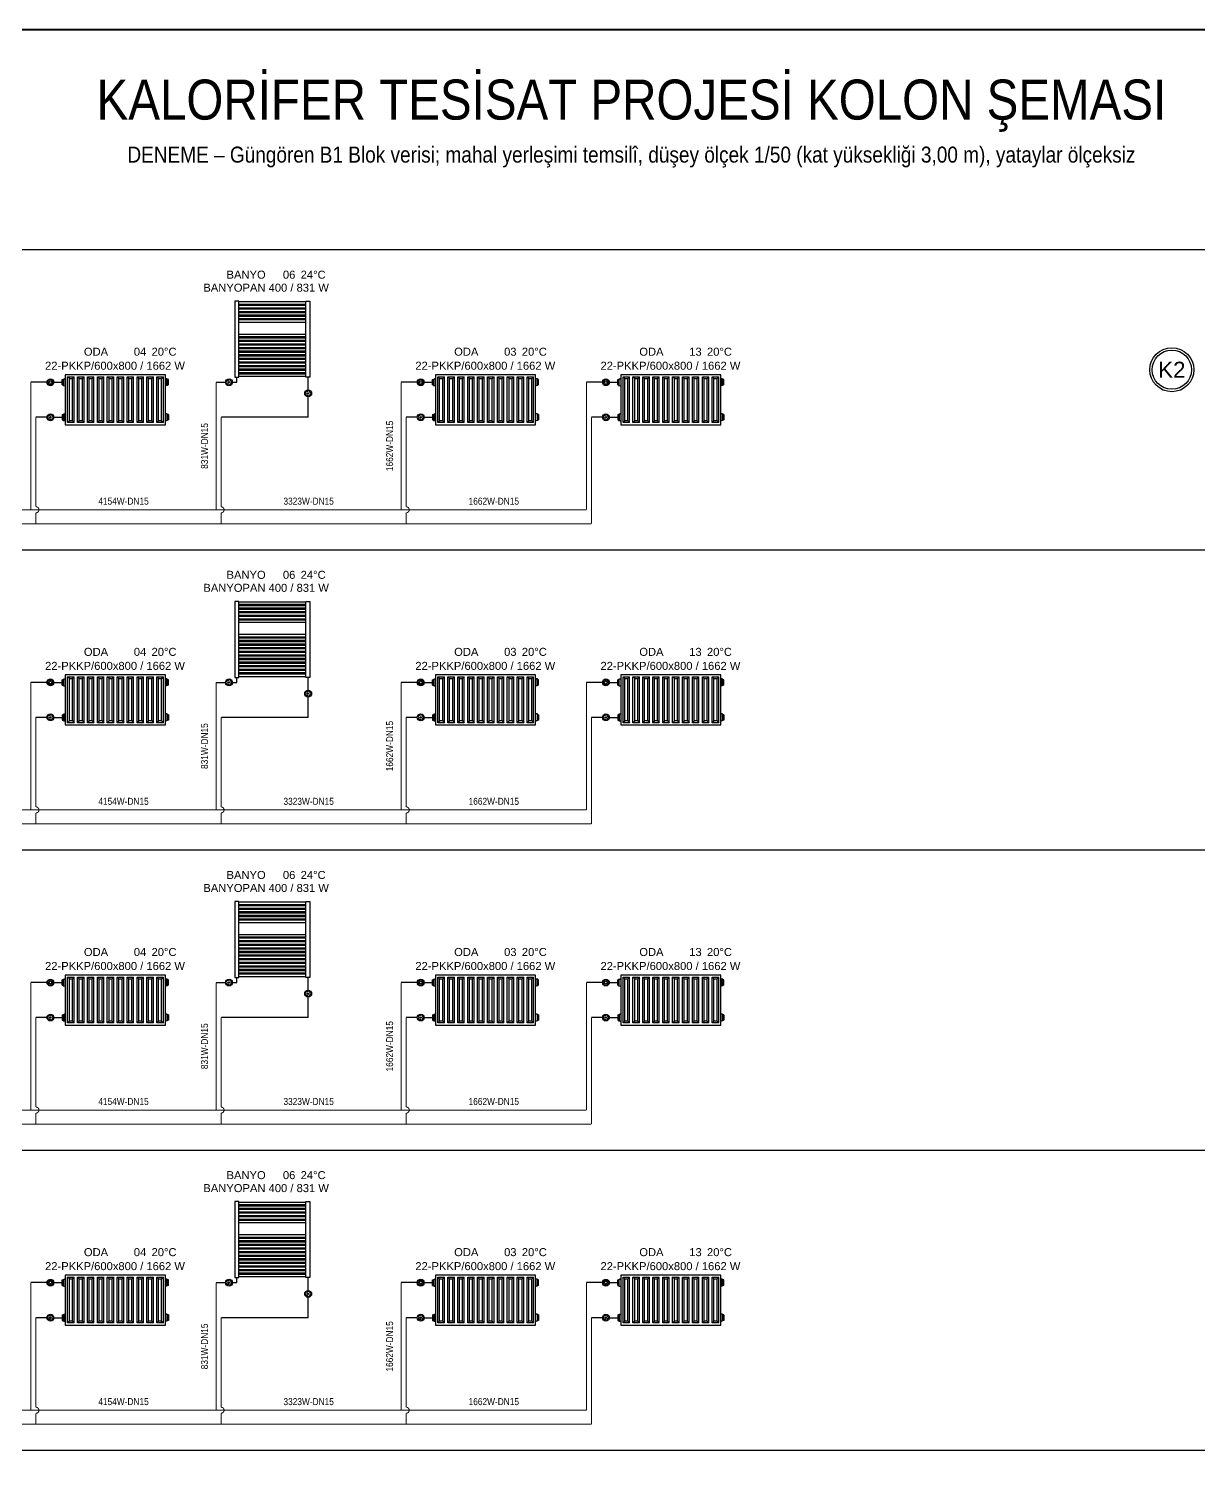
# Model space of a CAD drawing. Header units: centimetres. Extents: x -61 to 10101, y -10257 to 1521.
# Drawn here: x 2098 to 3267, y -3006 to -1579 of the extents above; entities that cross this region are included whole.
import ezdxf
from ezdxf.enums import TextEntityAlignment as Align

# ---------------------------------------------------------------- set-up
doc = ezdxf.new("R2010")
doc.units = ezdxf.units.CM
doc.linetypes.add('DASHED', pattern=[1.524, 1.27, -0.254])
doc.linetypes.add('ISITMA DONUS HATTI', pattern=[1.66, 1.57, -0.02, -0.07])
for name, color, linetype in [('MTY-ISITMA-DONUS-BORU', 30, 'ISITMA DONUS HATTI'), ('MTY-ISITMA-GIDIS-BORU', 10, 'Continuous'), ('MTY-RADYATÖR', 2, 'Continuous'), ('ROTAS-BASLIK', 7, 'Continuous'), ('ROTAS-CIHAZ', 135, 'Continuous'), ('ROTAS-DENEME', 1, 'Continuous'), ('ROTAS-ISITMA-CAP', 41, 'Continuous'), ('ROTAS-ISITMA-DONUS', 30, 'DASHED'), ('ROTAS-ISITMA-GIDIS', 10, 'Continuous'), ('ROTAS-KAT-BANDI', 8, 'Continuous'), ('ROTAS-MASKE', 7, 'Continuous'), ('ROTAS-PAFTA', 7, 'Continuous'), ('ROTAS-RADYATOR', 2, 'Continuous')]:
    doc.layers.add(name, color=color, linetype=linetype)
doc.styles.add('MTYCAPLT', font='arial.ttf', dxfattribs={"width": 0.65, "height": 1})
doc.styles.add('ROTAS', font='arial.ttf')

# ---------------------------------------------------------------- blocks, each defined once
blk = doc.blocks.new('MTY-RADYATOR KOLON')
at = {"layer": 'MTY-ISITMA-DONUS-BORU'}
for p, q in [((11, 22.5), (0, 22.5)), ((17.9, 22.5), (26.3, 22.5))]:
    blk.add_line(p, q, dxfattribs=at)
at = {"layer": 'MTY-ISITMA-GIDIS-BORU'}
for p, q in [((11, 57.5), (-5, 57.5)), ((17.9, 57.5), (26.3, 57.5))]:
    blk.add_line(p, q, dxfattribs=at)
at = {"layer": 'MTY-RADYATÖR', "color": 15}
for p, q in [((11.7, 57.5), (12.5, 57.5)), ((12.3, 58.4), (11.9, 58.5)), ((12.8, 59.1), (12.5, 59.4)), ((13.4, 60), (13.6, 59.6)), ((14.5, 60.2), (14.5, 59.4)), ((15.5, 60), (15.3, 59.6)), ((16.1, 59.1), (16.4, 59.4)), ((17.2, 57.5), (16.4, 57.5)), ((16.6, 58.4), (17, 58.5)), ((26.3, 60.2), (27.2, 60.2)), ((26.3, 58.8), (26.3, 60.2)), ((26.3, 58.8), (27.2, 58.8)), ((26.3, 56.2), (26.3, 58.8)), ((27.2, 60.2), (27.2, 60.7)), ((27.2, 60.7), (27.8, 60.7)), ((27.2, 58.8), (27.2, 60.2)), ((27.2, 56.2), (27.2, 58.8)), ((27.8, 60.9), (28.8, 61)), ((27.8, 60.7), (27.8, 60.9)), ((27.8, 54.3), (27.8, 60.7)), ((31.6, 17.2), (31.6, 63)), ((31.6, 63), (38.2, 63)), ((33.4, 61.3), (31.6, 63)), ((33.4, 19), (33.4, 61.3)), ((33.4, 61.3), (36.5, 61.3)), ((36.5, 61.3), (38.2, 63)), ((36.5, 19), (36.5, 61.3)), ((38.2, 17.2), (38.2, 63)), ((41.5, 17.2), (41.5, 63)), ((43.3, 61.3), (41.5, 63)), ((41.5, 63), (48.1, 63)), ((43.3, 19), (43.3, 61.3)), ((43.3, 61.3), (46.4, 61.3)), ((46.4, 61.3), (48.1, 63)), ((46.4, 19), (46.4, 61.3)), ((48.1, 17.2), (48.1, 63)), ((51.5, 17.2), (51.5, 63)), ((53.2, 61.3), (51.5, 63)), ((51.5, 63), (58, 63)), ((53.2, 19), (53.2, 61.3)), ((53.2, 61.3), (56.3, 61.3)), ((56.3, 61.3), (58, 63)), ((56.3, 19), (56.3, 61.3)), ((58, 17.2), (58, 63)), ((61.4, 17.2), (61.4, 63)), ((61.4, 63), (67.9, 63)), ((63.1, 61.3), (61.4, 63)), ((63.1, 19), (63.1, 61.3)), ((63.1, 61.3), (66.2, 61.3)), ((66.2, 61.3), (67.9, 63)), ((66.2, 19), (66.2, 61.3)), ((67.9, 17.2), (67.9, 63)), ((71.3, 17.2), (71.3, 63)), ((71.3, 63), (77.8, 63)), ((73, 61.3), (71.3, 63)), ((73, 19), (73, 61.3)), ((73, 61.3), (76.1, 61.3)), ((76.1, 61.3), (77.8, 63)), ((76.1, 19), (76.1, 61.3)), ((77.8, 17.2), (77.8, 63)), ((81.2, 17.2), (81.2, 63)), ((81.2, 63), (87.7, 63)), ((82.9, 61.3), (81.2, 63)), ((82.9, 19), (82.9, 61.3)), ((82.9, 61.3), (86, 61.3)), ((86, 61.3), (87.7, 63)), ((86, 19), (86, 61.3)), ((87.7, 17.2), (87.7, 63)), ((91.1, 17.2), (91.1, 63)), ((91.1, 63), (97.6, 63)), ((92.8, 61.3), (91.1, 63)), ((92.8, 19), (92.8, 61.3)), ((92.8, 61.3), (95.9, 61.3)), ((95.9, 61.3), (97.6, 63)), ((95.9, 19), (95.9, 61.3)), ((97.6, 17.2), (97.6, 63)), ((101, 17.2), (101, 63)), ((101, 63), (107.5, 63)), ((102.7, 61.3), (101, 63)), ((102.7, 19), (102.7, 61.3)), ((102.7, 61.3), (105.8, 61.3)), ((105.8, 61.3), (107.5, 63)), ((105.8, 19), (105.8, 61.3)), ((107.5, 17.2), (107.5, 63)), ((110.9, 17.2), (110.9, 63)), ((110.9, 63), (117.4, 63)), ((112.6, 61.3), (110.9, 63)), ((112.6, 19), (112.6, 61.3)), ((112.6, 61.3), (115.7, 61.3)), ((115.7, 61.3), (117.4, 63)), ((115.7, 19), (115.7, 61.3)), ((117.4, 17.2), (117.4, 63)), ((120.8, 17.2), (120.8, 63)), ((120.8, 63), (127.3, 63)), ((122.5, 61.3), (120.8, 63)), ((122.5, 19), (122.5, 61.3)), ((122.5, 61.3), (125.6, 61.3)), ((125.6, 61.3), (127.3, 63)), ((125.6, 19), (125.6, 61.3)), ((127.3, 17.2), (127.3, 63)), ((130.8, 60.9), (129.8, 61)), ((130.8, 60.7), (130.8, 60.9)), ((130.8, 54.3), (130.8, 60.7)), ((131.4, 60.7), (130.8, 60.7)), ((131.4, 60.2), (131.4, 60.7)), ((132.3, 60.2), (131.4, 60.2)), ((131.4, 58.8), (131.4, 60.2)), ((132.3, 58.8), (131.4, 58.8)), ((131.4, 56.2), (131.4, 58.8)), ((132.3, 58.8), (132.3, 60.2)), ((132.3, 56.2), (132.3, 58.8)), ((12.3, 56.6), (11.9, 56.5)), ((12.8, 55.9), (12.5, 55.6)), ((13.4, 55), (13.6, 55.4)), ((14.5, 54.8), (14.5, 55.6)), ((15.5, 55), (15.3, 55.4)), ((16.1, 55.9), (16.4, 55.6)), ((16.6, 56.6), (17, 56.5)), ((26.3, 56.2), (27.2, 56.2)), ((26.3, 54.8), (26.3, 56.2)), ((26.3, 54.8), (27.2, 54.8)), ((27.2, 54.8), (27.2, 56.2)), ((27.2, 54.3), (27.2, 54.8)), ((27.2, 54.3), (27.8, 54.3)), ((27.8, 54.1), (27.8, 54.3)), ((27.8, 54.1), (28.8, 54)), ((130.8, 54.1), (129.8, 54)), ((131.4, 54.3), (130.8, 54.3)), ((130.8, 54.1), (130.8, 54.3)), ((132.3, 56.2), (131.4, 56.2)), ((131.4, 54.8), (131.4, 56.2)), ((132.3, 54.8), (131.4, 54.8)), ((131.4, 54.3), (131.4, 54.8)), ((132.3, 54.8), (132.3, 56.2)), ((15.2, 22.5), (13.8, 22.5)), ((26.3, 25.2), (27.2, 25.2)), ((26.3, 25.2), (26.3, 23.8)), ((26.3, 23.8), (27.2, 23.8)), ((26.3, 23.8), (26.3, 21.2)), ((26.3, 21.2), (27.2, 21.2)), ((26.3, 21.2), (26.3, 19.8)), ((26.3, 19.8), (27.2, 19.8)), ((27.2, 25.7), (27.8, 25.7)), ((27.2, 25.7), (27.2, 25.2)), ((27.2, 25.2), (27.2, 23.8)), ((27.2, 23.8), (27.2, 21.2)), ((27.2, 21.2), (27.2, 19.8)), ((27.2, 19.8), (27.2, 19.3)), ((27.2, 19.3), (27.8, 19.3)), ((27.8, 25.9), (28.8, 26)), ((27.8, 25.9), (27.8, 25.7)), ((27.8, 25.7), (27.8, 19.3)), ((27.8, 19.3), (27.8, 19.1)), ((27.8, 19.1), (28.8, 19)), ((33.4, 19), (31.6, 17.2)), ((38.2, 17.2), (31.6, 17.2)), ((36.5, 19), (33.4, 19)), ((36.5, 19), (38.2, 17.2)), ((43.3, 19), (41.5, 17.2)), ((48.1, 17.2), (41.5, 17.2)), ((46.4, 19), (43.3, 19)), ((46.4, 19), (48.1, 17.2)), ((53.2, 19), (51.5, 17.2)), ((58, 17.2), (51.5, 17.2)), ((56.3, 19), (53.2, 19)), ((56.3, 19), (58, 17.2)), ((63.1, 19), (61.4, 17.2)), ((67.9, 17.2), (61.4, 17.2)), ((66.2, 19), (63.1, 19)), ((66.2, 19), (67.9, 17.2)), ((73, 19), (71.3, 17.2)), ((77.8, 17.2), (71.3, 17.2)), ((76.1, 19), (73, 19)), ((76.1, 19), (77.8, 17.2)), ((82.9, 19), (81.2, 17.2)), ((87.7, 17.2), (81.2, 17.2)), ((86, 19), (82.9, 19)), ((86, 19), (87.7, 17.2)), ((92.8, 19), (91.1, 17.2)), ((97.6, 17.2), (91.1, 17.2)), ((95.9, 19), (92.8, 19)), ((95.9, 19), (97.6, 17.2)), ((102.7, 19), (101, 17.2)), ((107.5, 17.2), (101, 17.2)), ((105.8, 19), (102.7, 19)), ((105.8, 19), (107.5, 17.2)), ((112.6, 19), (110.9, 17.2)), ((117.4, 17.2), (110.9, 17.2)), ((115.7, 19), (112.6, 19)), ((115.7, 19), (117.4, 17.2)), ((122.5, 19), (120.8, 17.2)), ((127.3, 17.2), (120.8, 17.2)), ((125.6, 19), (122.5, 19)), ((125.6, 19), (127.3, 17.2)), ((130.8, 25.9), (129.8, 26)), ((130.8, 19.1), (129.8, 19)), ((130.8, 25.9), (130.8, 25.7)), ((130.8, 25.7), (130.8, 19.3)), ((131.4, 25.7), (130.8, 25.7)), ((130.8, 19.3), (130.8, 19.1)), ((131.4, 19.3), (130.8, 19.3)), ((131.4, 25.7), (131.4, 25.2)), ((132.3, 25.2), (131.4, 25.2)), ((131.4, 25.2), (131.4, 23.8)), ((132.3, 23.8), (131.4, 23.8)), ((131.4, 23.8), (131.4, 21.2)), ((132.3, 21.2), (131.4, 21.2)), ((131.4, 21.2), (131.4, 19.8)), ((132.3, 19.8), (131.4, 19.8)), ((131.4, 19.8), (131.4, 19.3)), ((132.3, 25.2), (132.3, 23.8)), ((132.3, 23.8), (132.3, 21.2)), ((132.3, 21.2), (132.3, 19.8))]:
    blk.add_line(p, q, dxfattribs=at)
blk.add_lwpolyline([(129.3, 65), (29.3, 65), (29.3, 15), (129.3, 15)], close=True, dxfattribs=at)
for centre, radius in [((14.5, 57.5), 3.45), ((14.5, 57.5), 2.72), ((14.5, 57.5), 1.41), ((14.5, 22.5), 3.45), ((14.5, 22.5), 0.697)]:
    blk.add_circle(centre, radius, dxfattribs=at)
for centre, radius, start, end in [((28.7, 61.6), 0.575, 274, 350), ((129.8, 61.6), 0.575, 190, 266), ((28.7, 53.4), 0.575, 10, 86), ((129.8, 53.4), 0.575, 94, 170), ((12.6, 23.9), 0.622, 108, 180), ((10.3, 22.5), 2.15, 320.2532, 39.7468), ((12.6, 21.1), 0.622, 180, 252), ((12.5, 28.5), 4.01, 267.9571, 308.0429), ((13.1, 18.2), 2.44, 37.6114, 106.3886), ((15.2, 24.7), 0.622, 36, 108), ((15.2, 20.3), 0.622, 252, 324), ((18.5, 25.4), 2.8, 186.5365, 245.4635), ((18.3, 19.7), 2.6, 112.1116, 175.8884), ((16.8, 22.5), 0.622, 324, 36), ((28.7, 26.6), 0.575, 274, 350), ((28.7, 18.4), 0.575, 10, 86), ((129.8, 26.6), 0.575, 190, 266), ((129.8, 18.4), 0.575, 94, 170)]:
    blk.add_arc(centre, radius, start, end, dxfattribs=at)
at = {"layer": 'MTY-RADYATÖR', "color": 2, "style": 'MTYCAPLT', "width": 0.65}
for tag, p, height in [('MAHAL_001', (63.5, 86), 10), ('RAD_001', (69.6, 72.5), 10), ('NO_001', (33.9, 42.2), 15), ('DERECE_001', (86.3, 32.4), 10)]:
    blk.add_attdef(tag, p, '', height=height, dxfattribs=at)
blk = doc.blocks.new('MTY-RADYATÖR BANYOPAN KOLON')
at = {"layer": 'MTY-ISITMA-DONUS-BORU'}
for p, q in [((87, 49.7), (87, 62.5)), ((87, 22.5), (87, 42.8)), ((87, 22.5), (0, 22.5))]:
    blk.add_line(p, q, dxfattribs=at)
at = {"layer": 'MTY-ISITMA-GIDIS-BORU'}
for p, q in [((-5, 57.5), (4.6, 57.5)), ((11.5, 57.5), (15.7, 57.5)), ((15.7, 57.5), (15.7, 62.5))]:
    blk.add_line(p, q, dxfattribs=at)
at = {"layer": 'MTY-RADYATÖR', "color": 15}
for p, q in [((8.7, 57.5), (7.3, 57.5)), ((87.7, 46.3), (86.3, 46.3))]:
    blk.add_line(p, q, dxfattribs=at)
at = {"layer": 'MTY-RADYATÖR', "color": 15, "linetype": 'ByBlock'}
for points in [[(13.7, 138.5), (13.7, 62.5)], [(17.7, 138.5), (13.7, 138.5)], [(17.7, 62.5), (17.7, 138.5)], [(84.7, 137.7), (17.7, 137.7)], [(84.7, 135.2), (17.7, 135.2)], [(84.7, 134.1), (17.7, 134.1)], [(84.7, 131.6), (17.7, 131.6)], [(84.7, 130.5), (17.7, 130.5)], [(84.7, 62.5), (84.7, 138.5)], [(84.7, 138.5), (88.7, 138.5)], [(88.7, 138.5), (88.7, 62.5)], [(84.7, 128), (17.7, 128)], [(84.7, 126.9), (17.7, 126.9)], [(84.7, 124.4), (17.7, 124.4)], [(84.7, 123.3), (17.7, 123.3)], [(84.7, 120.8), (17.7, 120.8)], [(84.7, 119.7), (17.7, 119.7)], [(84.7, 117.2), (17.7, 117.2)], [(84.7, 105.3), (17.7, 105.3)], [(84.7, 102.8), (17.7, 102.8)], [(84.7, 101.7), (17.7, 101.7)], [(84.7, 99.2), (17.7, 99.2)], [(84.7, 98.1), (17.7, 98.1)], [(84.7, 95.6), (17.7, 95.6)], [(84.7, 94.5), (17.7, 94.5)], [(84.7, 92), (17.7, 92)], [(84.7, 90.9), (17.7, 90.9)], [(84.7, 88.4), (17.7, 88.4)], [(84.7, 87.3), (17.7, 87.3)], [(84.7, 84.8), (17.7, 84.8)], [(84.7, 83.7), (17.7, 83.7)], [(84.7, 81.2), (17.7, 81.2)], [(84.7, 80.1), (17.7, 80.1)], [(84.7, 77.6), (17.7, 77.6)], [(84.7, 76.5), (17.7, 76.5)], [(84.7, 74), (17.7, 74)], [(84.7, 72.9), (17.7, 72.9)], [(13.7, 62.5), (17.7, 62.5)], [(84.7, 70.4), (17.7, 70.4)], [(84.7, 69.3), (17.7, 69.3)], [(84.7, 66.9), (17.7, 66.9)], [(84.7, 65.7), (17.7, 65.7)], [(84.7, 63.2), (17.7, 63.2)], [(88.7, 62.5), (84.7, 62.5)]]:
    blk.add_lwpolyline(points, dxfattribs=at)
at = {"layer": 'MTY-RADYATÖR', "color": 15}
for centre, radius in [((8, 57.5), 3.45), ((8, 57.5), 0.697), ((87, 46.3), 3.45), ((87, 46.3), 0.697)]:
    blk.add_circle(centre, radius, dxfattribs=at)
for centre, radius, start, end in [((6.1, 58.9), 0.622, 108, 180), ((3.8, 57.5), 2.15, 320.2532, 39.7468), ((6.1, 63.5), 4.01, 267.9571, 308.0429), ((8.7, 59.7), 0.622, 36, 108), ((12, 60.4), 2.8, 186.5365, 245.4635), ((11.8, 54.7), 2.6, 112.1116, 175.8884), ((10.4, 57.5), 0.622, 324, 36), ((6.1, 56.1), 0.622, 180, 252), ((6.6, 53.2), 2.44, 37.6114, 106.3886), ((8.7, 55.3), 0.622, 252, 324), ((85.1, 47.7), 0.622, 108, 180), ((82.8, 46.3), 2.15, 320.2532, 39.7468), ((85.1, 44.9), 0.622, 180, 252), ((85, 52.3), 4.01, 267.9571, 308.0429), ((85.6, 42), 2.44, 37.6114, 106.3886), ((87.7, 48.5), 0.622, 36, 108), ((87.7, 44.1), 0.622, 252, 324), ((91, 49.2), 2.8, 186.5365, 245.4635), ((90.8, 43.5), 2.6, 112.1116, 175.8884), ((89.3, 46.3), 0.622, 324, 36)]:
    blk.add_arc(centre, radius, start, end, dxfattribs=at)
at = {"layer": 'MTY-RADYATÖR', "style": 'MTYCAPLT', "width": 0.65}
for tag, p, height in [('MAHAL_001', (35.4, 157.7), 10), ('RAD_001', (41.5, 142.7), 10), ('DERECE_001', (32.2, 111.8), 10), ('NO_001', (40.8, 78), 15)]:
    blk.add_attdef(tag, p, '', height=height, dxfattribs=at)
blk = doc.blocks.new('MTY-RADYATOR KOLON NO')
at = {"layer": 'MTY-RADYATÖR', "linetype": 'Continuous', "ltscale": 100}
blk.add_circle((0, 0), 27.5, dxfattribs=at)
at = {"layer": 'MTY-RADYATÖR', "color": 7, "linetype": 'Continuous', "ltscale": 100}
blk.add_circle((0, 0), 24.5, dxfattribs=at)
at = {"layer": 'MTY-RADYATÖR', "color": 0, "linetype": 'Continuous', "ltscale": 100, "style": 'MTYCAPLT'}
blk.add_attdef('KNO', text='', height=15, dxfattribs=at).set_placement((0, 0, 0), align=Align.MIDDLE_CENTER)

msp = doc.modelspace()

# ---------------------------------------------------------------- linework, layer by layer
at = {"layer": 'ROTAS-ISITMA-DONUS', "ltscale": 12, "const_width": 1}
for points in [[(2105, -2074), (2105, -2063, 1), (2105, -2057), (2105, -1967.5)], [(2290, -2074), (2290, -2063, 1), (2290, -2057), (2290, -1967.5)], [(2475, -2074), (2475, -2063, 1), (2475, -2057), (2475, -1967.5)], [(2105, -2374), (2105, -2363, 1), (2105, -2357), (2105, -2267.5)], [(2290, -2374), (2290, -2363, 1), (2290, -2357), (2290, -2267.5)], [(2475, -2374), (2475, -2363, 1), (2475, -2357), (2475, -2267.5)], [(2105, -2674), (2105, -2663, 1), (2105, -2657), (2105, -2567.5)], [(2290, -2674), (2290, -2663, 1), (2290, -2657), (2290, -2567.5)], [(2475, -2674), (2475, -2663, 1), (2475, -2657), (2475, -2567.5)], [(2105, -2974), (2105, -2963, 1), (2105, -2957), (2105, -2867.5)], [(2290, -2974), (2290, -2963, 1), (2290, -2957), (2290, -2867.5)], [(2475, -2974), (2475, -2963, 1), (2475, -2957), (2475, -2867.5)]]:
    msp.add_lwpolyline(points, format="xyb", dxfattribs=at)
for points in [[(2660, -2074), (2660, -1967.5)], [(1240, -2074), (2660, -2074)], [(2660, -2374), (2660, -2267.5)], [(1240, -2374), (2660, -2374)], [(2660, -2674), (2660, -2567.5)], [(1240, -2674), (2660, -2674)], [(2660, -2974), (2660, -2867.5)], [(1240, -2974), (2660, -2974)]]:
    msp.add_lwpolyline(points, dxfattribs=at)
at = {"layer": 'ROTAS-ISITMA-GIDIS', "const_width": 1}
for points in [[(2100, -2060), (2100, -1932.5)], [(2285, -2060), (2285, -1932.5)], [(2470, -2060), (2470, -1932.5)], [(2655, -2060), (2655, -1932.5)], [(1240, -2060), (2655, -2060)], [(2100, -2360), (2100, -2232.5)], [(2285, -2360), (2285, -2232.5)], [(2470, -2360), (2470, -2232.5)], [(2655, -2360), (2655, -2232.5)], [(1240, -2360), (2655, -2360)], [(2100, -2660), (2100, -2532.5)], [(2285, -2660), (2285, -2532.5)], [(2470, -2660), (2470, -2532.5)], [(2655, -2660), (2655, -2532.5)], [(1240, -2660), (2655, -2660)], [(2100, -2960), (2100, -2832.5)], [(2285, -2960), (2285, -2832.5)], [(2470, -2960), (2470, -2832.5)], [(2655, -2960), (2655, -2832.5)], [(1240, -2960), (2655, -2960)]]:
    msp.add_lwpolyline(points, dxfattribs=at)
at = {"layer": 'ROTAS-KAT-BANDI'}
for points in [[(0, -1800), (5400, -1800)], [(0, -2100), (5400, -2100)], [(0, -2400), (5400, -2400)], [(0, -2700), (5400, -2700)], [(0, -3000), (5400, -3000)]]:
    msp.add_lwpolyline(points, dxfattribs=at)

# ---------------------------------------------------------------- block references
at = {"layer": 'ROTAS-CIHAZ'}
ref = msp.add_blockref('MTY-RADYATOR KOLON NO', (3240, -1920), dxfattribs=dict(at, xscale=0.8, yscale=0.8))
ref.add_attrib('KNO', 'K2', dxfattribs={"layer": 'MTY-RADYATÖR', "color": 0, "height": 16, "style": 'MTYCAPLT'}).set_placement((3240, -1920), align=Align.MIDDLE_CENTER)

# ---------------------------------------------------------------- wipeouts: each hides what was drawn before it
for points in [[(2292.4, -1680), (3087.6, -1680), (3087.6, -1620), (2292.4, -1620)], [(2210.6, -1717), (3181.4, -1717), (3181.4, -1693), (2210.6, -1693)], [(2283, -1844), (2383, -1844), (2383, -1832), (2283, -1832)], [(2122.4, -1922), (2241.6, -1922), (2241.6, -1910), (2122.4, -1910)], [(2492.4, -1922), (2611.6, -1922), (2611.6, -1910), (2492.4, -1910)], [(2677.4, -1922), (2796.6, -1922), (2796.6, -1910), (2677.4, -1910)], [(2283, -2144), (2383, -2144), (2383, -2132), (2283, -2132)], [(2122.4, -2222), (2241.6, -2222), (2241.6, -2210), (2122.4, -2210)], [(2492.4, -2222), (2611.6, -2222), (2611.6, -2210), (2492.4, -2210)], [(2677.4, -2222), (2796.6, -2222), (2796.6, -2210), (2677.4, -2210)], [(2283, -2444), (2383, -2444), (2383, -2432), (2283, -2432)], [(2122.4, -2522), (2241.6, -2522), (2241.6, -2510), (2122.4, -2510)], [(2492.4, -2522), (2611.6, -2522), (2611.6, -2510), (2492.4, -2510)], [(2677.4, -2522), (2796.6, -2522), (2796.6, -2510), (2677.4, -2510)], [(2283, -2744), (2383, -2744), (2383, -2732), (2283, -2732)], [(2122.4, -2822), (2241.6, -2822), (2241.6, -2810), (2122.4, -2810)], [(2492.4, -2822), (2611.6, -2822), (2611.6, -2810), (2492.4, -2810)], [(2677.4, -2822), (2796.6, -2822), (2796.6, -2810), (2677.4, -2810)]]:
    msp.add_wipeout(points).dxf.layer = 'ROTAS-MASKE'

# ---------------------------------------------------------------- next in the draw order: texts
at = {"layer": 'ROTAS-BASLIK', "style": 'ROTAS', "width": 0.85}
msp.add_text('KALORİFER TESİSAT PROJESİ KOLON ŞEMASI', height=40, dxfattribs=at).set_placement((2700, -1650), align=Align.MIDDLE_CENTER)
at = {"layer": 'ROTAS-DENEME', "style": 'ROTAS', "width": 0.85}
msp.add_text('DENEME – Güngören B1 Blok verisi; mahal yerleşimi temsilî, düşey ölçek 1/50 (kat yüksekliği 3,00 m), yataylar ölçeksiz', height=16, dxfattribs=at).set_placement((2700, -1705), align=Align.MIDDLE_CENTER)

# ---------------------------------------------------------------- next in the draw order: wipeouts: each hides what was drawn before it
for points in [[(2299, -1831), (2327, -1831), (2327, -1819), (2299, -1819)], [(2349.2, -1831), (2362.8, -1831), (2362.8, -1819), (2349.2, -1819)], [(2153.8, -1908), (2172.2, -1908), (2172.2, -1896), (2153.8, -1896)], [(2200.2, -1908), (2213.8, -1908), (2213.8, -1896), (2200.2, -1896)], [(2523.8, -1908), (2542.2, -1908), (2542.2, -1896), (2523.8, -1896)], [(2570.2, -1908), (2583.8, -1908), (2583.8, -1896), (2570.2, -1896)], [(2708.8, -1908), (2727.2, -1908), (2727.2, -1896), (2708.8, -1896)], [(2755.2, -1908), (2768.8, -1908), (2768.8, -1896), (2755.2, -1896)], [(2280.8, -2015.8), (2280.8, -1980.2), (2270.2, -1980.2), (2270.2, -2015.8)], [(2171.2, -2058.8), (2210.3, -2058.8), (2210.3, -2048.2), (2171.2, -2048.2)], [(2356.2, -2058.8), (2395.3, -2058.8), (2395.3, -2048.2), (2356.2, -2048.2)], [(2541.2, -2058.8), (2580.3, -2058.8), (2580.3, -2048.2), (2541.2, -2048.2)], [(2299, -2131), (2327, -2131), (2327, -2119), (2299, -2119)], [(2349.2, -2131), (2362.8, -2131), (2362.8, -2119), (2349.2, -2119)], [(2153.8, -2208), (2172.2, -2208), (2172.2, -2196), (2153.8, -2196)], [(2200.2, -2208), (2213.8, -2208), (2213.8, -2196), (2200.2, -2196)], [(2523.8, -2208), (2542.2, -2208), (2542.2, -2196), (2523.8, -2196)], [(2570.2, -2208), (2583.8, -2208), (2583.8, -2196), (2570.2, -2196)], [(2708.8, -2208), (2727.2, -2208), (2727.2, -2196), (2708.8, -2196)], [(2755.2, -2208), (2768.8, -2208), (2768.8, -2196), (2755.2, -2196)], [(2280.8, -2315.8), (2280.8, -2280.2), (2270.2, -2280.2), (2270.2, -2315.8)], [(2171.2, -2358.8), (2210.3, -2358.8), (2210.3, -2348.2), (2171.2, -2348.2)], [(2356.2, -2358.8), (2395.3, -2358.8), (2395.3, -2348.2), (2356.2, -2348.2)], [(2541.2, -2358.8), (2580.3, -2358.8), (2580.3, -2348.2), (2541.2, -2348.2)], [(2299, -2431), (2327, -2431), (2327, -2419), (2299, -2419)], [(2349.2, -2431), (2362.8, -2431), (2362.8, -2419), (2349.2, -2419)], [(2153.8, -2508), (2172.2, -2508), (2172.2, -2496), (2153.8, -2496)], [(2200.2, -2508), (2213.8, -2508), (2213.8, -2496), (2200.2, -2496)], [(2523.8, -2508), (2542.2, -2508), (2542.2, -2496), (2523.8, -2496)], [(2570.2, -2508), (2583.8, -2508), (2583.8, -2496), (2570.2, -2496)], [(2708.8, -2508), (2727.2, -2508), (2727.2, -2496), (2708.8, -2496)], [(2755.2, -2508), (2768.8, -2508), (2768.8, -2496), (2755.2, -2496)], [(2280.8, -2615.8), (2280.8, -2580.2), (2270.2, -2580.2), (2270.2, -2615.8)], [(2171.2, -2658.8), (2210.3, -2658.8), (2210.3, -2648.2), (2171.2, -2648.2)], [(2356.2, -2658.8), (2395.3, -2658.8), (2395.3, -2648.2), (2356.2, -2648.2)], [(2541.2, -2658.8), (2580.3, -2658.8), (2580.3, -2648.2), (2541.2, -2648.2)], [(2299, -2731), (2327, -2731), (2327, -2719), (2299, -2719)], [(2349.2, -2731), (2362.8, -2731), (2362.8, -2719), (2349.2, -2719)], [(2153.8, -2808), (2172.2, -2808), (2172.2, -2796), (2153.8, -2796)], [(2200.2, -2808), (2213.8, -2808), (2213.8, -2796), (2200.2, -2796)], [(2523.8, -2808), (2542.2, -2808), (2542.2, -2796), (2523.8, -2796)], [(2570.2, -2808), (2583.8, -2808), (2583.8, -2796), (2570.2, -2796)], [(2708.8, -2808), (2727.2, -2808), (2727.2, -2796), (2708.8, -2796)], [(2755.2, -2808), (2768.8, -2808), (2768.8, -2796), (2755.2, -2796)], [(2280.8, -2915.8), (2280.8, -2880.2), (2270.2, -2880.2), (2270.2, -2915.8)], [(2171.2, -2958.8), (2210.3, -2958.8), (2210.3, -2948.2), (2171.2, -2948.2)], [(2356.2, -2958.8), (2395.3, -2958.8), (2395.3, -2948.2), (2356.2, -2948.2)], [(2541.2, -2958.8), (2580.3, -2958.8), (2580.3, -2948.2), (2541.2, -2948.2)]]:
    msp.add_wipeout(points).dxf.layer = 'ROTAS-MASKE'

# ---------------------------------------------------------------- next in the draw order: texts
at = {"layer": 'ROTAS-ISITMA-CAP', "style": 'ROTAS', "width": 0.85}
for p in [(2279, -1996.2), (2279, -2296.2), (2279, -2596.2), (2279, -2896.2)]:
    msp.add_text('831W-DN15', height=7, rotation=90, dxfattribs=at).set_placement(p, align=Align.BOTTOM_CENTER)
for s, p in [('4154W-DN15', (2192.5, -2057)), ('3323W-DN15', (2377.5, -2057)), ('1662W-DN15', (2562.5, -2057)), ('4154W-DN15', (2192.5, -2357)), ('3323W-DN15', (2377.5, -2357)), ('1662W-DN15', (2562.5, -2357)), ('4154W-DN15', (2192.5, -2657)), ('3323W-DN15', (2377.5, -2657)), ('1662W-DN15', (2562.5, -2657)), ('4154W-DN15', (2192.5, -2957)), ('3323W-DN15', (2377.5, -2957)), ('1662W-DN15', (2562.5, -2957))]:
    msp.add_text(s, height=7, dxfattribs=at).set_placement(p, align=Align.BOTTOM_CENTER)

# ---------------------------------------------------------------- next in the draw order: wipeouts: each hides what was drawn before it
for points in [[(2368.4, -1831), (2391.6, -1831), (2391.6, -1819), (2368.4, -1819)], [(2219.4, -1908), (2242.6, -1908), (2242.6, -1896), (2219.4, -1896)], [(2589.4, -1908), (2612.6, -1908), (2612.6, -1896), (2589.4, -1896)], [(2774.4, -1908), (2797.6, -1908), (2797.6, -1896), (2774.4, -1896)], [(2368.4, -2131), (2391.6, -2131), (2391.6, -2119), (2368.4, -2119)], [(2219.4, -2208), (2242.6, -2208), (2242.6, -2196), (2219.4, -2196)], [(2589.4, -2208), (2612.6, -2208), (2612.6, -2196), (2589.4, -2196)], [(2774.4, -2208), (2797.6, -2208), (2797.6, -2196), (2774.4, -2196)], [(2368.4, -2431), (2391.6, -2431), (2391.6, -2419), (2368.4, -2419)], [(2219.4, -2508), (2242.6, -2508), (2242.6, -2496), (2219.4, -2496)], [(2589.4, -2508), (2612.6, -2508), (2612.6, -2496), (2589.4, -2496)], [(2774.4, -2508), (2797.6, -2508), (2797.6, -2496), (2774.4, -2496)], [(2368.4, -2731), (2391.6, -2731), (2391.6, -2719), (2368.4, -2719)], [(2219.4, -2808), (2242.6, -2808), (2242.6, -2796), (2219.4, -2796)], [(2589.4, -2808), (2612.6, -2808), (2612.6, -2796), (2589.4, -2796)], [(2774.4, -2808), (2797.6, -2808), (2797.6, -2796), (2774.4, -2796)]]:
    msp.add_wipeout(points).dxf.layer = 'ROTAS-MASKE'

# ---------------------------------------------------------------- next in the draw order: block references
at = {"layer": 'ROTAS-RADYATOR'}
ref = msp.add_blockref('MTY-RADYATÖR BANYOPAN KOLON', (2290, -1990), dxfattribs=at)
ref.add_attrib('RAD_001', 'BANYOPAN 400 / 831 W', dxfattribs={"layer": 'MTY-RADYATÖR', "height": 8, "style": 'MTYCAPLT'}).set_placement((2335, -1838), align=Align.MIDDLE_CENTER)
ref.add_attrib('NO_001', '06', dxfattribs={"layer": 'MTY-RADYATÖR', "height": 8, "style": 'MTYCAPLT'}).set_placement((2358, -1825), align=Align.MIDDLE_CENTER)
ref.add_attrib('DERECE_001', '24°C', dxfattribs={"layer": 'MTY-RADYATÖR', "height": 8, "style": 'MTYCAPLT'}).set_placement((2382, -1825), align=Align.MIDDLE_CENTER)
ref.add_attrib('MAHAL_001', 'BANYO', dxfattribs={"layer": 'MTY-RADYATÖR', "height": 8, "style": 'MTYCAPLT'}).set_placement((2315, -1825), align=Align.MIDDLE_CENTER)
ref = msp.add_blockref('MTY-RADYATOR KOLON', (2105, -1990), dxfattribs=at)
ref.add_attrib('RAD_001', '22-PKKP/600x800 / 1662 W', dxfattribs={"layer": 'MTY-RADYATÖR', "color": 2, "height": 8, "style": 'MTYCAPLT'}).set_placement((2184, -1916), align=Align.MIDDLE_CENTER)
ref.add_attrib('NO_001', '04', dxfattribs={"layer": 'MTY-RADYATÖR', "color": 2, "height": 8, "style": 'MTYCAPLT'}).set_placement((2209, -1902), align=Align.MIDDLE_CENTER)
ref.add_attrib('DERECE_001', '20°C', dxfattribs={"layer": 'MTY-RADYATÖR', "color": 2, "height": 8, "style": 'MTYCAPLT'}).set_placement((2233, -1902), align=Align.MIDDLE_CENTER)
ref.add_attrib('MAHAL_001', 'ODA', dxfattribs={"layer": 'MTY-RADYATÖR', "color": 2, "height": 8, "style": 'MTYCAPLT'}).set_placement((2165, -1902), align=Align.MIDDLE_CENTER)
ref = msp.add_blockref('MTY-RADYATOR KOLON', (2475, -1990), dxfattribs=at)
ref.add_attrib('RAD_001', '22-PKKP/600x800 / 1662 W', dxfattribs={"layer": 'MTY-RADYATÖR', "color": 2, "height": 8, "style": 'MTYCAPLT'}).set_placement((2554, -1916), align=Align.MIDDLE_CENTER)
ref.add_attrib('NO_001', '03', dxfattribs={"layer": 'MTY-RADYATÖR', "color": 2, "height": 8, "style": 'MTYCAPLT'}).set_placement((2579, -1902), align=Align.MIDDLE_CENTER)
ref.add_attrib('DERECE_001', '20°C', dxfattribs={"layer": 'MTY-RADYATÖR', "color": 2, "height": 8, "style": 'MTYCAPLT'}).set_placement((2603, -1902), align=Align.MIDDLE_CENTER)
ref.add_attrib('MAHAL_001', 'ODA', dxfattribs={"layer": 'MTY-RADYATÖR', "color": 2, "height": 8, "style": 'MTYCAPLT'}).set_placement((2535, -1902), align=Align.MIDDLE_CENTER)
ref = msp.add_blockref('MTY-RADYATOR KOLON', (2660, -1990), dxfattribs=at)
ref.add_attrib('RAD_001', '22-PKKP/600x800 / 1662 W', dxfattribs={"layer": 'MTY-RADYATÖR', "color": 2, "height": 8, "style": 'MTYCAPLT'}).set_placement((2739, -1916), align=Align.MIDDLE_CENTER)
ref.add_attrib('NO_001', '13', dxfattribs={"layer": 'MTY-RADYATÖR', "color": 2, "height": 8, "style": 'MTYCAPLT'}).set_placement((2764, -1902), align=Align.MIDDLE_CENTER)
ref.add_attrib('DERECE_001', '20°C', dxfattribs={"layer": 'MTY-RADYATÖR', "color": 2, "height": 8, "style": 'MTYCAPLT'}).set_placement((2788, -1902), align=Align.MIDDLE_CENTER)
ref.add_attrib('MAHAL_001', 'ODA', dxfattribs={"layer": 'MTY-RADYATÖR', "color": 2, "height": 8, "style": 'MTYCAPLT'}).set_placement((2720, -1902), align=Align.MIDDLE_CENTER)
ref = msp.add_blockref('MTY-RADYATÖR BANYOPAN KOLON', (2290, -2290), dxfattribs=at)
ref.add_attrib('RAD_001', 'BANYOPAN 400 / 831 W', dxfattribs={"layer": 'MTY-RADYATÖR', "height": 8, "style": 'MTYCAPLT'}).set_placement((2335, -2138), align=Align.MIDDLE_CENTER)
ref.add_attrib('NO_001', '06', dxfattribs={"layer": 'MTY-RADYATÖR', "height": 8, "style": 'MTYCAPLT'}).set_placement((2358, -2125), align=Align.MIDDLE_CENTER)
ref.add_attrib('DERECE_001', '24°C', dxfattribs={"layer": 'MTY-RADYATÖR', "height": 8, "style": 'MTYCAPLT'}).set_placement((2382, -2125), align=Align.MIDDLE_CENTER)
ref.add_attrib('MAHAL_001', 'BANYO', dxfattribs={"layer": 'MTY-RADYATÖR', "height": 8, "style": 'MTYCAPLT'}).set_placement((2315, -2125), align=Align.MIDDLE_CENTER)
ref = msp.add_blockref('MTY-RADYATOR KOLON', (2105, -2290), dxfattribs=at)
ref.add_attrib('RAD_001', '22-PKKP/600x800 / 1662 W', dxfattribs={"layer": 'MTY-RADYATÖR', "color": 2, "height": 8, "style": 'MTYCAPLT'}).set_placement((2184, -2216), align=Align.MIDDLE_CENTER)
ref.add_attrib('NO_001', '04', dxfattribs={"layer": 'MTY-RADYATÖR', "color": 2, "height": 8, "style": 'MTYCAPLT'}).set_placement((2209, -2202), align=Align.MIDDLE_CENTER)
ref.add_attrib('DERECE_001', '20°C', dxfattribs={"layer": 'MTY-RADYATÖR', "color": 2, "height": 8, "style": 'MTYCAPLT'}).set_placement((2233, -2202), align=Align.MIDDLE_CENTER)
ref.add_attrib('MAHAL_001', 'ODA', dxfattribs={"layer": 'MTY-RADYATÖR', "color": 2, "height": 8, "style": 'MTYCAPLT'}).set_placement((2165, -2202), align=Align.MIDDLE_CENTER)
ref = msp.add_blockref('MTY-RADYATOR KOLON', (2475, -2290), dxfattribs=at)
ref.add_attrib('RAD_001', '22-PKKP/600x800 / 1662 W', dxfattribs={"layer": 'MTY-RADYATÖR', "color": 2, "height": 8, "style": 'MTYCAPLT'}).set_placement((2554, -2216), align=Align.MIDDLE_CENTER)
ref.add_attrib('NO_001', '03', dxfattribs={"layer": 'MTY-RADYATÖR', "color": 2, "height": 8, "style": 'MTYCAPLT'}).set_placement((2579, -2202), align=Align.MIDDLE_CENTER)
ref.add_attrib('DERECE_001', '20°C', dxfattribs={"layer": 'MTY-RADYATÖR', "color": 2, "height": 8, "style": 'MTYCAPLT'}).set_placement((2603, -2202), align=Align.MIDDLE_CENTER)
ref.add_attrib('MAHAL_001', 'ODA', dxfattribs={"layer": 'MTY-RADYATÖR', "color": 2, "height": 8, "style": 'MTYCAPLT'}).set_placement((2535, -2202), align=Align.MIDDLE_CENTER)
ref = msp.add_blockref('MTY-RADYATOR KOLON', (2660, -2290), dxfattribs=at)
ref.add_attrib('RAD_001', '22-PKKP/600x800 / 1662 W', dxfattribs={"layer": 'MTY-RADYATÖR', "color": 2, "height": 8, "style": 'MTYCAPLT'}).set_placement((2739, -2216), align=Align.MIDDLE_CENTER)
ref.add_attrib('NO_001', '13', dxfattribs={"layer": 'MTY-RADYATÖR', "color": 2, "height": 8, "style": 'MTYCAPLT'}).set_placement((2764, -2202), align=Align.MIDDLE_CENTER)
ref.add_attrib('DERECE_001', '20°C', dxfattribs={"layer": 'MTY-RADYATÖR', "color": 2, "height": 8, "style": 'MTYCAPLT'}).set_placement((2788, -2202), align=Align.MIDDLE_CENTER)
ref.add_attrib('MAHAL_001', 'ODA', dxfattribs={"layer": 'MTY-RADYATÖR', "color": 2, "height": 8, "style": 'MTYCAPLT'}).set_placement((2720, -2202), align=Align.MIDDLE_CENTER)
ref = msp.add_blockref('MTY-RADYATÖR BANYOPAN KOLON', (2290, -2590), dxfattribs=at)
ref.add_attrib('RAD_001', 'BANYOPAN 400 / 831 W', dxfattribs={"layer": 'MTY-RADYATÖR', "height": 8, "style": 'MTYCAPLT'}).set_placement((2335, -2438), align=Align.MIDDLE_CENTER)
ref.add_attrib('NO_001', '06', dxfattribs={"layer": 'MTY-RADYATÖR', "height": 8, "style": 'MTYCAPLT'}).set_placement((2358, -2425), align=Align.MIDDLE_CENTER)
ref.add_attrib('DERECE_001', '24°C', dxfattribs={"layer": 'MTY-RADYATÖR', "height": 8, "style": 'MTYCAPLT'}).set_placement((2382, -2425), align=Align.MIDDLE_CENTER)
ref.add_attrib('MAHAL_001', 'BANYO', dxfattribs={"layer": 'MTY-RADYATÖR', "height": 8, "style": 'MTYCAPLT'}).set_placement((2315, -2425), align=Align.MIDDLE_CENTER)
ref = msp.add_blockref('MTY-RADYATOR KOLON', (2105, -2590), dxfattribs=at)
ref.add_attrib('RAD_001', '22-PKKP/600x800 / 1662 W', dxfattribs={"layer": 'MTY-RADYATÖR', "color": 2, "height": 8, "style": 'MTYCAPLT'}).set_placement((2184, -2516), align=Align.MIDDLE_CENTER)
ref.add_attrib('NO_001', '04', dxfattribs={"layer": 'MTY-RADYATÖR', "color": 2, "height": 8, "style": 'MTYCAPLT'}).set_placement((2209, -2502), align=Align.MIDDLE_CENTER)
ref.add_attrib('DERECE_001', '20°C', dxfattribs={"layer": 'MTY-RADYATÖR', "color": 2, "height": 8, "style": 'MTYCAPLT'}).set_placement((2233, -2502), align=Align.MIDDLE_CENTER)
ref.add_attrib('MAHAL_001', 'ODA', dxfattribs={"layer": 'MTY-RADYATÖR', "color": 2, "height": 8, "style": 'MTYCAPLT'}).set_placement((2165, -2502), align=Align.MIDDLE_CENTER)
ref = msp.add_blockref('MTY-RADYATOR KOLON', (2475, -2590), dxfattribs=at)
ref.add_attrib('RAD_001', '22-PKKP/600x800 / 1662 W', dxfattribs={"layer": 'MTY-RADYATÖR', "color": 2, "height": 8, "style": 'MTYCAPLT'}).set_placement((2554, -2516), align=Align.MIDDLE_CENTER)
ref.add_attrib('NO_001', '03', dxfattribs={"layer": 'MTY-RADYATÖR', "color": 2, "height": 8, "style": 'MTYCAPLT'}).set_placement((2579, -2502), align=Align.MIDDLE_CENTER)
ref.add_attrib('DERECE_001', '20°C', dxfattribs={"layer": 'MTY-RADYATÖR', "color": 2, "height": 8, "style": 'MTYCAPLT'}).set_placement((2603, -2502), align=Align.MIDDLE_CENTER)
ref.add_attrib('MAHAL_001', 'ODA', dxfattribs={"layer": 'MTY-RADYATÖR', "color": 2, "height": 8, "style": 'MTYCAPLT'}).set_placement((2535, -2502), align=Align.MIDDLE_CENTER)
ref = msp.add_blockref('MTY-RADYATOR KOLON', (2660, -2590), dxfattribs=at)
ref.add_attrib('RAD_001', '22-PKKP/600x800 / 1662 W', dxfattribs={"layer": 'MTY-RADYATÖR', "color": 2, "height": 8, "style": 'MTYCAPLT'}).set_placement((2739, -2516), align=Align.MIDDLE_CENTER)
ref.add_attrib('NO_001', '13', dxfattribs={"layer": 'MTY-RADYATÖR', "color": 2, "height": 8, "style": 'MTYCAPLT'}).set_placement((2764, -2502), align=Align.MIDDLE_CENTER)
ref.add_attrib('DERECE_001', '20°C', dxfattribs={"layer": 'MTY-RADYATÖR', "color": 2, "height": 8, "style": 'MTYCAPLT'}).set_placement((2788, -2502), align=Align.MIDDLE_CENTER)
ref.add_attrib('MAHAL_001', 'ODA', dxfattribs={"layer": 'MTY-RADYATÖR', "color": 2, "height": 8, "style": 'MTYCAPLT'}).set_placement((2720, -2502), align=Align.MIDDLE_CENTER)
ref = msp.add_blockref('MTY-RADYATÖR BANYOPAN KOLON', (2290, -2890), dxfattribs=at)
ref.add_attrib('RAD_001', 'BANYOPAN 400 / 831 W', dxfattribs={"layer": 'MTY-RADYATÖR', "height": 8, "style": 'MTYCAPLT'}).set_placement((2335, -2738), align=Align.MIDDLE_CENTER)
ref.add_attrib('NO_001', '06', dxfattribs={"layer": 'MTY-RADYATÖR', "height": 8, "style": 'MTYCAPLT'}).set_placement((2358, -2725), align=Align.MIDDLE_CENTER)
ref.add_attrib('DERECE_001', '24°C', dxfattribs={"layer": 'MTY-RADYATÖR', "height": 8, "style": 'MTYCAPLT'}).set_placement((2382, -2725), align=Align.MIDDLE_CENTER)
ref.add_attrib('MAHAL_001', 'BANYO', dxfattribs={"layer": 'MTY-RADYATÖR', "height": 8, "style": 'MTYCAPLT'}).set_placement((2315, -2725), align=Align.MIDDLE_CENTER)
ref = msp.add_blockref('MTY-RADYATOR KOLON', (2105, -2890), dxfattribs=at)
ref.add_attrib('RAD_001', '22-PKKP/600x800 / 1662 W', dxfattribs={"layer": 'MTY-RADYATÖR', "color": 2, "height": 8, "style": 'MTYCAPLT'}).set_placement((2184, -2816), align=Align.MIDDLE_CENTER)
ref.add_attrib('NO_001', '04', dxfattribs={"layer": 'MTY-RADYATÖR', "color": 2, "height": 8, "style": 'MTYCAPLT'}).set_placement((2209, -2802), align=Align.MIDDLE_CENTER)
ref.add_attrib('DERECE_001', '20°C', dxfattribs={"layer": 'MTY-RADYATÖR', "color": 2, "height": 8, "style": 'MTYCAPLT'}).set_placement((2233, -2802), align=Align.MIDDLE_CENTER)
ref.add_attrib('MAHAL_001', 'ODA', dxfattribs={"layer": 'MTY-RADYATÖR', "color": 2, "height": 8, "style": 'MTYCAPLT'}).set_placement((2165, -2802), align=Align.MIDDLE_CENTER)
ref = msp.add_blockref('MTY-RADYATOR KOLON', (2475, -2890), dxfattribs=at)
ref.add_attrib('RAD_001', '22-PKKP/600x800 / 1662 W', dxfattribs={"layer": 'MTY-RADYATÖR', "color": 2, "height": 8, "style": 'MTYCAPLT'}).set_placement((2554, -2816), align=Align.MIDDLE_CENTER)
ref.add_attrib('NO_001', '03', dxfattribs={"layer": 'MTY-RADYATÖR', "color": 2, "height": 8, "style": 'MTYCAPLT'}).set_placement((2579, -2802), align=Align.MIDDLE_CENTER)
ref.add_attrib('DERECE_001', '20°C', dxfattribs={"layer": 'MTY-RADYATÖR', "color": 2, "height": 8, "style": 'MTYCAPLT'}).set_placement((2603, -2802), align=Align.MIDDLE_CENTER)
ref.add_attrib('MAHAL_001', 'ODA', dxfattribs={"layer": 'MTY-RADYATÖR', "color": 2, "height": 8, "style": 'MTYCAPLT'}).set_placement((2535, -2802), align=Align.MIDDLE_CENTER)
ref = msp.add_blockref('MTY-RADYATOR KOLON', (2660, -2890), dxfattribs=at)
ref.add_attrib('RAD_001', '22-PKKP/600x800 / 1662 W', dxfattribs={"layer": 'MTY-RADYATÖR', "color": 2, "height": 8, "style": 'MTYCAPLT'}).set_placement((2739, -2816), align=Align.MIDDLE_CENTER)
ref.add_attrib('NO_001', '13', dxfattribs={"layer": 'MTY-RADYATÖR', "color": 2, "height": 8, "style": 'MTYCAPLT'}).set_placement((2764, -2802), align=Align.MIDDLE_CENTER)
ref.add_attrib('DERECE_001', '20°C', dxfattribs={"layer": 'MTY-RADYATÖR', "color": 2, "height": 8, "style": 'MTYCAPLT'}).set_placement((2788, -2802), align=Align.MIDDLE_CENTER)
ref.add_attrib('MAHAL_001', 'ODA', dxfattribs={"layer": 'MTY-RADYATÖR', "color": 2, "height": 8, "style": 'MTYCAPLT'}).set_placement((2720, -2802), align=Align.MIDDLE_CENTER)

# ---------------------------------------------------------------- next in the draw order: wipeouts: each hides what was drawn before it
for points in [[(2465.8, -2017.6), (2465.8, -1978.4), (2455.2, -1978.4), (2455.2, -2017.6)], [(2465.8, -2317.6), (2465.8, -2278.4), (2455.2, -2278.4), (2455.2, -2317.6)], [(2465.8, -2617.6), (2465.8, -2578.4), (2455.2, -2578.4), (2455.2, -2617.6)], [(2465.8, -2917.6), (2465.8, -2878.4), (2455.2, -2878.4), (2455.2, -2917.6)]]:
    msp.add_wipeout(points).dxf.layer = 'ROTAS-MASKE'

# ---------------------------------------------------------------- next in the draw order: linework, layer by layer
at = {"layer": 'ROTAS-PAFTA', "const_width": 2}
msp.add_lwpolyline([(-40, -4430), (5440, -4430), (5440, -1580), (-40, -1580)], close=True, dxfattribs=at)

# ---------------------------------------------------------------- next in the draw order: texts
at = {"layer": 'ROTAS-ISITMA-CAP', "style": 'ROTAS', "width": 0.85}
for p in [(2464, -1996.2), (2464, -2296.2), (2464, -2596.2), (2464, -2896.2)]:
    msp.add_text('1662W-DN15', height=7, rotation=90, dxfattribs=at).set_placement(p, align=Align.BOTTOM_CENTER)

doc.saveas('drawing.dxf')
